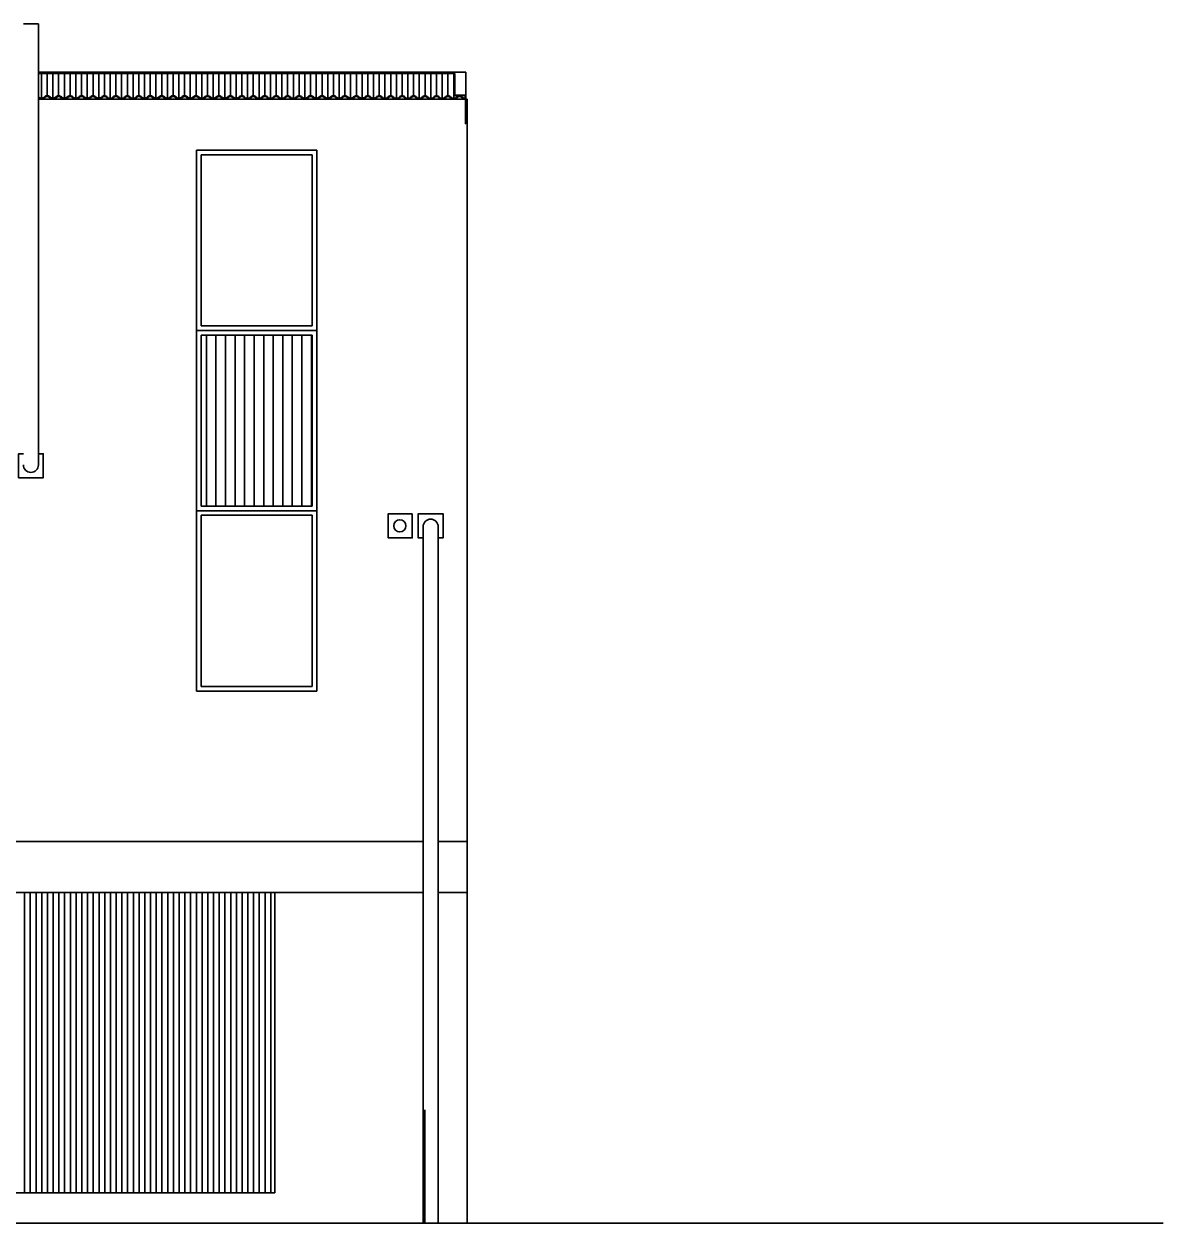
# Model space of a CAD drawing. Header units: inches. Extents: x -12916 to -2478, y -355 to 4961.
# Drawn here: x -4431 to -3673, y -74 to 724 of the extents above; entities that cross this region are included whole.
import ezdxf

# ---------------------------------------------------------------- set-up
doc = ezdxf.new("R2010")
doc.units = ezdxf.units.IN
doc.header["$MEASUREMENT"] = 0
doc.layers.add('A-ELEV-MBE1', color=7, linetype='Continuous', lineweight=35)

msp = doc.modelspace()

# ---------------------------------------------------------------- hatches: boundary and pattern name
at = {"layer": 'A-ELEV-MBE1'}
h = msp.add_hatch(dxfattribs=at)
h.set_pattern_fill('ANSI31', color=256, scale=2, angle=405, style=0)
h.set_pattern_definition([(90, (-6277.68, -5252.453), (-6.35, 4e-15), [])])
h.paths.add_polyline_path([(-4312.722, 402.675), (-4268.722, 402.675), (-4238.722, 402.675), (-4238.722, 516.675), (-4268.681, 516.675), (-4312.722, 516.675)])

# ---------------------------------------------------------------- linework, layer by layer
for p, q in [((-4430.986, 723.675), (-4420.986, 723.675)), ((-4420.986, 723.675), (-4420.986, 430.207)), ((-4420.986, 691.675), (-4143.823, 691.675)), ((-4420.986, 690.618), (-4143.823, 690.618)), ((-4418.951, 674.175), (-4418.95, 690.618)), ((-4415.14, 675.984), (-4415.141, 690.618)), ((-4411.331, 674.176), (-4411.331, 690.618)), ((-4407.52, 675.985), (-4407.521, 690.618)), ((-4403.711, 674.175), (-4403.71, 690.618)), ((-4399.9, 675.984), (-4399.901, 690.618)), ((-4396.091, 674.176), (-4396.091, 690.618)), ((-4392.28, 675.985), (-4392.281, 690.618)), ((-4388.471, 674.175), (-4388.47, 690.618)), ((-4384.66, 675.984), (-4384.661, 690.618)), ((-4380.851, 674.167), (-4380.851, 690.618)), ((-4377.04, 675.976), (-4377.041, 690.618)), ((-4373.231, 674.166), (-4373.23, 690.618)), ((-4369.42, 675.975), (-4369.421, 690.618)), ((-4365.611, 674.175), (-4365.61, 690.618)), ((-4361.8, 675.984), (-4361.801, 690.618)), ((-4357.991, 674.167), (-4357.991, 690.618)), ((-4354.18, 675.976), (-4354.181, 690.618)), ((-4350.371, 674.175), (-4350.371, 690.618)), ((-4350.371, 674.166), (-4350.37, 687.635)), ((-4346.561, 675.984), (-4346.561, 690.618)), ((-4346.56, 675.975), (-4346.561, 688.888)), ((-4342.751, 674.174), (-4342.752, 688.888)), ((-4342.751, 674.166), (-4342.75, 690.618)), ((-4338.941, 675.983), (-4338.941, 690.618)), ((-4335.131, 674.173), (-4335.131, 690.618)), ((-4331.321, 675.982), (-4331.321, 690.618)), ((-4327.511, 674.174), (-4327.512, 690.618)), ((-4323.701, 675.983), (-4323.701, 690.618)), ((-4319.891, 674.173), (-4319.891, 690.618)), ((-4316.081, 675.982), (-4316.081, 690.618)), ((-4312.271, 674.18), (-4312.272, 690.618)), ((-4308.461, 675.979), (-4308.461, 690.618)), ((-4304.651, 674.179), (-4304.651, 690.618)), ((-4300.841, 675.978), (-4300.841, 690.618)), ((-4297.031, 674.18), (-4297.032, 690.618)), ((-4293.221, 675.979), (-4293.221, 690.618)), ((-4289.411, 674.179), (-4289.411, 690.618)), ((-4285.601, 675.978), (-4285.601, 690.618)), ((-4281.791, 674.171), (-4281.792, 690.618)), ((-4277.981, 675.971), (-4277.981, 690.618)), ((-4274.171, 674.17), (-4274.171, 690.618)), ((-4270.361, 675.97), (-4270.361, 690.618)), ((-4266.551, 674.179), (-4266.551, 690.618)), ((-4262.741, 675.978), (-4262.741, 690.618)), ((-4258.931, 674.171), (-4258.932, 690.618)), ((-4255.121, 675.971), (-4255.121, 690.618)), ((-4251.311, 674.17), (-4251.311, 690.618)), ((-4247.501, 675.97), (-4247.501, 690.618)), ((-4243.692, 674.179), (-4243.692, 687.642)), ((-4243.691, 674.17), (-4243.691, 690.618)), ((-4239.882, 675.978), (-4239.882, 690.618)), ((-4236.072, 674.178), (-4236.072, 690.618)), ((-4232.262, 675.977), (-4232.262, 690.618)), ((-4228.452, 674.177), (-4228.452, 690.618)), ((-4224.642, 675.976), (-4224.642, 690.618)), ((-4220.832, 674.178), (-4220.832, 690.618)), ((-4217.022, 675.977), (-4217.022, 690.618)), ((-4213.212, 674.177), (-4213.212, 690.618)), ((-4209.402, 675.976), (-4209.402, 690.618)), ((-4205.592, 674.178), (-4205.592, 690.618)), ((-4201.782, 675.978), (-4201.782, 690.618)), ((-4197.972, 674.177), (-4197.972, 690.618)), ((-4194.162, 675.976), (-4194.162, 690.618)), ((-4190.352, 674.178), (-4190.352, 690.618)), ((-4186.542, 675.978), (-4186.542, 690.618)), ((-4182.732, 674.177), (-4182.732, 690.618)), ((-4178.922, 675.977), (-4178.922, 690.618)), ((-4175.112, 674.17), (-4175.112, 690.618)), ((-4171.302, 675.969), (-4171.302, 690.618)), ((-4167.492, 674.169), (-4167.492, 690.618)), ((-4163.682, 675.968), (-4163.682, 690.618)), ((-4159.872, 674.177), (-4159.872, 690.618)), ((-4156.062, 675.977), (-4156.062, 690.618)), ((-4152.252, 674.17), (-4152.252, 690.618)), ((-4148.442, 675.969), (-4148.442, 690.618)), ((-4144.632, 674.17), (-4144.632, 690.618)), ((-4143.823, 691.675), (-4136.472, 691.675)), ((-4143.823, 675.986), (-4143.823, 690.618)), ((-4136.472, 657.236), (-4136.472, 691.675)), ((-4135.722, 673.675), (-4420.986, 673.675)), ((-4135.722, 673.675), (-4420.986, 673.675)), ((-4136.722, 673.675), (-4420.986, 673.675)), ((-4136.722, 673.675), (-4420.986, 673.675)), ((-4143.823, 676.236), (-4136.472, 676.236)), ((-4143.823, 675.986), (-4136.722, 675.986)), ((-4137.012, 674.173), (-4137.012, 675.986)), ((-4136.722, 657.236), (-4136.722, 675.986)), ((-4135.722, 673.675), (-4135.722, 179.675)), ((-4136.472, 657.236), (-4136.722, 657.236)), ((-4315.722, 519.675), (-4315.722, 639.675)), ((-4265.722, 639.675), (-4315.722, 639.675)), ((-4315.722, 639.675), (-4265.722, 639.675)), ((-4265.722, 639.675), (-4235.722, 639.675)), ((-4235.722, 639.675), (-4265.722, 639.675)), ((-4235.722, 519.675), (-4235.722, 639.675)), ((-4238.722, 636.675), (-4312.722, 636.675)), ((-4312.722, 522.675), (-4312.722, 636.675)), ((-4238.722, 522.675), (-4238.722, 636.675)), ((-4315.722, 516.611), (-4315.722, 619.675)), ((-4265.722, 519.675), (-4315.722, 519.675)), ((-4265.722, 519.675), (-4315.722, 519.675)), ((-4315.681, 519.675), (-4265.681, 519.675)), ((-4312.722, 522.675), (-4238.722, 522.675)), ((-4312.722, 522.675), (-4238.722, 522.675)), ((-4265.722, 519.675), (-4235.722, 519.675)), ((-4265.722, 519.675), (-4235.722, 519.675)), ((-4235.722, 519.675), (-4265.681, 519.675)), ((-4235.722, 394.675), (-4235.722, 519.675)), ((-4315.722, 394.675), (-4315.722, 516.611)), ((-4312.722, 402.675), (-4312.722, 516.675)), ((-4312.722, 516.675), (-4268.681, 516.675)), ((-4238.722, 516.675), (-4268.681, 516.675)), ((-4238.722, 402.675), (-4238.722, 516.675)), ((-4315.722, 399.675), (-4265.722, 399.675)), ((-4265.722, 399.675), (-4315.722, 399.675)), ((-4268.722, 402.675), (-4312.722, 402.675)), ((-4268.722, 402.675), (-4238.722, 402.675)), ((-4235.722, 399.675), (-4265.722, 399.675)), ((-4265.722, 399.675), (-4235.722, 399.675)), ((-4315.722, 279.675), (-4315.722, 394.675)), ((-4312.722, 282.675), (-4312.722, 396.675)), ((-4238.722, 396.675), (-4312.722, 396.675)), ((-4238.722, 282.675), (-4238.722, 396.675)), ((-4235.722, 279.675), (-4235.722, 394.675)), ((-4164.957, 389.143), (-4164.957, -74.325)), ((-4154.957, 389.143), (-4154.957, -74.325)), ((-4265.722, 279.675), (-4315.722, 279.675)), ((-4312.722, 282.675), (-4238.722, 282.675)), ((-4265.722, 279.675), (-4235.722, 279.675)), ((-4135.722, 179.675), (-4135.722, -74.325)), ((-4192.957, 145.675), (-4476.722, 145.675)), ((-4164.957, 145.675), (-4476.722, 145.675)), ((-4430.198, -54.325), (-4430.198, 145.675)), ((-4426.388, -54.325), (-4426.388, 145.675)), ((-4422.578, -54.325), (-4422.578, 145.675)), ((-4418.767, -54.325), (-4418.767, 145.675)), ((-4414.957, -54.325), (-4414.957, 145.675)), ((-4411.147, -54.325), (-4411.147, 145.675)), ((-4407.337, -54.325), (-4407.337, 145.675)), ((-4403.526, -54.325), (-4403.526, 145.675)), ((-4399.716, -54.325), (-4399.716, 145.675)), ((-4395.906, -54.325), (-4395.906, 145.675)), ((-4392.096, -54.325), (-4392.096, 145.675)), ((-4388.285, -54.325), (-4388.285, 145.675)), ((-4384.475, -54.325), (-4384.475, 145.675)), ((-4380.665, -54.325), (-4380.665, 145.675)), ((-4376.855, -54.325), (-4376.855, 145.675)), ((-4373.045, -54.325), (-4373.045, 145.675)), ((-4369.234, -54.325), (-4369.234, 145.675)), ((-4365.424, -54.325), (-4365.424, 145.675)), ((-4361.614, -54.325), (-4361.614, 145.675)), ((-4357.804, -54.325), (-4357.804, 145.675)), ((-4353.993, -54.325), (-4353.993, 145.675)), ((-4350.183, -54.325), (-4350.183, 145.675)), ((-4346.373, -54.325), (-4346.373, 145.675)), ((-4342.563, -54.325), (-4342.563, 145.675)), ((-4338.752, -54.325), (-4338.752, 145.675)), ((-4334.942, -54.325), (-4334.942, 145.675)), ((-4331.132, -54.325), (-4331.132, 145.675)), ((-4327.322, -54.325), (-4327.322, 145.675)), ((-4323.511, -54.325), (-4323.511, 145.675)), ((-4319.701, -54.325), (-4319.701, 145.675)), ((-4315.891, -54.325), (-4315.891, 145.675)), ((-4312.081, -54.325), (-4312.081, 145.675)), ((-4308.27, -54.325), (-4308.27, 145.675)), ((-4304.46, -54.325), (-4304.46, 145.675)), ((-4300.65, -54.325), (-4300.65, 145.675)), ((-4296.84, -54.325), (-4296.84, 145.675)), ((-4293.029, -54.325), (-4293.029, 145.675)), ((-4289.219, -54.325), (-4289.219, 145.675)), ((-4289.219, -54.325), (-4289.219, 145.675)), ((-4285.409, -54.325), (-4285.409, 145.675)), ((-4285.409, -54.325), (-4285.409, 145.675)), ((-4281.599, -54.325), (-4281.599, 145.675)), ((-4281.599, -54.325), (-4281.599, 145.675)), ((-4277.788, -54.325), (-4277.788, 145.675)), ((-4277.788, -54.325), (-4277.788, 145.675)), ((-4273.978, -54.325), (-4273.978, 145.675)), ((-4273.978, -54.325), (-4273.978, 145.675)), ((-4270.168, -54.325), (-4270.168, 145.675)), ((-4270.168, -54.325), (-4270.168, 145.675)), ((-4266.358, -54.325), (-4266.358, 145.675)), ((-4263.722, 145.675), (-4263.722, -54.325)), ((-4135.722, 145.675), (-4154.957, 145.675)), ((-4163.722, 1.042), (-4163.722, -74.325)), ((-4463.722, -54.325), (-4263.722, -54.325)), ((-3672.576, -74.325), (-6340.031, -74.325)), ((-3672.576, -74.325), (-6340.031, -74.325))]:
    msp.add_line(p, q, dxfattribs=at)
for points in [[(-4430.986, 437.675), (-4434.222, 437.675), (-4434.222, 421.675), (-4417.722, 421.675), (-4417.722, 437.675), (-4420.986, 437.675)], [(-4154.957, 381.675), (-4151.722, 381.675), (-4151.722, 397.675), (-4168.222, 397.675), (-4168.222, 381.675), (-4164.957, 381.675)], [(-4164.957, 179.675), (-4450.722, 179.675)], [(-4135.722, 179.675), (-4154.957, 179.675)]]:
    msp.add_lwpolyline(points, dxfattribs=at)
msp.add_lwpolyline([(-4172.222, 397.675), (-4188.222, 397.675), (-4188.222, 381.675), (-4172.222, 381.675)], close=True, dxfattribs=at)
msp.add_circle((-4180.472, 389.675), 4, dxfattribs=at)
for centre, radius, start, end in [((-4418.95, 676.648), 2.966, 219.416193, 320.568066), ((-4422.761, 673.516), 2.466, 39.416193, 43.987588), ((-4418.95, 676.648), 2.466, 219.416193, 320.568066), ((-4415.141, 673.515), 2.466, 39.416193, 140.568066), ((-4415.141, 673.515), 1.966, 39.416193, 140.568066), ((-4411.33, 676.647), 2.966, 219.416193, 320.568066), ((-4411.33, 676.647), 2.466, 219.416193, 320.568066), ((-4407.521, 673.514), 2.466, 39.416193, 140.568066), ((-4407.521, 673.514), 1.966, 39.416193, 140.568066), ((-4403.71, 676.646), 2.966, 219.416193, 320.568066), ((-4403.71, 676.646), 2.466, 219.416193, 320.568066), ((-4399.901, 673.513), 2.466, 39.416193, 140.568066), ((-4399.901, 673.513), 1.966, 39.416193, 140.568066), ((-4396.09, 676.645), 2.966, 219.416193, 320.568066), ((-4396.09, 676.645), 2.466, 219.416193, 320.568066), ((-4392.281, 673.512), 2.466, 39.416193, 140.568066), ((-4392.281, 673.512), 1.966, 39.416193, 140.568066), ((-4388.47, 676.644), 2.966, 219.416193, 320.568066), ((-4388.47, 676.644), 2.466, 219.416193, 320.568066), ((-4384.661, 673.511), 2.466, 39.416193, 140.568066), ((-4384.661, 673.511), 1.966, 39.416193, 140.568066), ((-4380.85, 676.643), 2.966, 219.416193, 320.568066), ((-4380.85, 676.643), 2.466, 219.416193, 320.568066), ((-4377.041, 673.51), 2.466, 39.416193, 140.568066), ((-4377.041, 673.51), 1.966, 39.416193, 140.568066), ((-4373.23, 676.642), 2.966, 219.416193, 320.568066), ((-4373.23, 676.642), 2.466, 219.416193, 320.568066), ((-4369.421, 673.509), 2.466, 39.416193, 140.568066), ((-4369.421, 673.509), 1.966, 39.416193, 140.568066), ((-4365.61, 676.641), 2.966, 219.416193, 320.568066), ((-4365.61, 676.641), 2.466, 219.416193, 320.568066), ((-4361.801, 673.508), 2.466, 39.416193, 140.568066), ((-4361.801, 673.508), 1.966, 39.416193, 140.568066), ((-4357.99, 676.64), 2.966, 219.416193, 320.568066), ((-4357.99, 676.64), 2.466, 219.416193, 320.568066), ((-4354.181, 673.507), 2.466, 39.416193, 140.568066), ((-4354.181, 673.507), 1.966, 39.416193, 140.568066), ((-4350.371, 676.651), 2.966, 219.416193, 320.568066), ((-4350.37, 676.639), 2.966, 219.416193, 320.568066), ((-4350.371, 676.651), 2.466, 219.416193, 320.568066), ((-4350.37, 676.639), 2.466, 219.416193, 320.568066), ((-4346.562, 673.518), 2.466, 39.416193, 140.568066), ((-4346.561, 673.506), 2.466, 39.416193, 140.568066), ((-4346.562, 673.518), 1.966, 39.416193, 140.568066), ((-4346.561, 673.506), 1.966, 39.416193, 140.568066), ((-4342.751, 676.65), 2.966, 219.416193, 320.568066), ((-4342.75, 676.638), 2.966, 219.416193, 320.568066), ((-4342.751, 676.65), 2.466, 219.416193, 320.568066), ((-4342.75, 676.638), 2.466, 219.416193, 320.568066), ((-4338.942, 673.517), 2.466, 39.416193, 140.568066), ((-4338.942, 673.517), 1.966, 39.416193, 140.568066), ((-4335.131, 676.649), 2.966, 219.416193, 320.568066), ((-4335.131, 676.649), 2.466, 219.416193, 320.568066), ((-4331.322, 673.516), 2.466, 39.416193, 140.568066), ((-4331.322, 673.516), 1.966, 39.416193, 140.568066), ((-4327.511, 676.648), 2.966, 219.416193, 320.568066), ((-4327.511, 676.648), 2.466, 219.416193, 320.568066), ((-4323.702, 673.515), 2.466, 39.416193, 140.568066), ((-4323.702, 673.515), 1.966, 39.416193, 140.568066), ((-4319.891, 676.647), 2.966, 219.416193, 320.568066), ((-4319.891, 676.647), 2.466, 219.416193, 320.568066), ((-4316.082, 673.514), 2.466, 39.416193, 140.568066), ((-4316.082, 673.514), 1.966, 39.416193, 140.568066), ((-4312.271, 676.646), 2.966, 219.416193, 320.568066), ((-4312.271, 676.646), 2.466, 219.416193, 320.568066), ((-4308.462, 673.513), 2.466, 39.416193, 140.568066), ((-4308.462, 673.513), 1.966, 39.416193, 140.568066), ((-4304.651, 676.645), 2.966, 219.416193, 320.568066), ((-4304.651, 676.645), 2.466, 219.416193, 320.568066), ((-4300.842, 673.512), 2.466, 39.416193, 140.568066), ((-4300.842, 673.512), 1.966, 39.416193, 140.568066), ((-4297.031, 676.644), 2.966, 219.416193, 320.568066), ((-4297.031, 676.644), 2.466, 219.416193, 320.568066), ((-4293.222, 673.511), 2.466, 39.416193, 140.568066), ((-4293.222, 673.511), 1.966, 39.416193, 140.568066), ((-4289.411, 676.643), 2.966, 219.416193, 320.568066), ((-4289.411, 676.643), 2.466, 219.416193, 320.568066), ((-4285.602, 673.51), 2.466, 39.416193, 140.568066), ((-4285.602, 673.51), 1.966, 39.416193, 140.568066), ((-4281.791, 676.642), 2.966, 219.416193, 320.568066), ((-4281.791, 676.642), 2.466, 219.416193, 320.568066), ((-4277.982, 673.509), 2.466, 39.416193, 140.568066), ((-4277.982, 673.509), 1.966, 39.416193, 140.568066), ((-4274.171, 676.64), 2.966, 219.416193, 320.568066), ((-4274.171, 676.64), 2.466, 219.416193, 320.568066), ((-4270.362, 673.508), 2.466, 39.416193, 140.568066), ((-4270.362, 673.508), 1.966, 39.416193, 140.568066), ((-4266.551, 676.639), 2.966, 219.416193, 320.568066), ((-4266.551, 676.639), 2.466, 219.416193, 320.568066), ((-4262.742, 673.507), 2.466, 39.416193, 140.568066), ((-4262.742, 673.507), 1.966, 39.416193, 140.568066), ((-4258.931, 676.638), 2.966, 219.416193, 320.568066), ((-4258.931, 676.638), 2.466, 219.416193, 320.568066), ((-4255.122, 673.506), 2.466, 39.416193, 140.568066), ((-4255.122, 673.506), 1.966, 39.416193, 140.568066), ((-4251.311, 676.637), 2.966, 219.416193, 320.568066), ((-4251.311, 676.637), 2.466, 219.416193, 320.568066), ((-4247.502, 673.505), 2.466, 39.416193, 140.568066), ((-4247.502, 673.505), 1.966, 39.416193, 140.568066), ((-4243.692, 676.649), 2.966, 219.416193, 320.568066), ((-4243.691, 676.636), 2.966, 219.416193, 320.568066), ((-4243.692, 676.649), 2.466, 219.416193, 320.568066), ((-4243.691, 676.636), 2.466, 219.416193, 320.568066), ((-4239.882, 673.517), 2.466, 39.416193, 140.568066), ((-4239.882, 673.517), 1.966, 39.416193, 140.568066), ((-4236.072, 676.648), 2.966, 219.416193, 320.568066), ((-4236.072, 676.648), 2.466, 219.416193, 320.568066), ((-4232.262, 673.516), 2.466, 39.416193, 140.568066), ((-4232.262, 673.516), 1.966, 39.416193, 140.568066), ((-4228.452, 676.647), 2.966, 219.416193, 320.568066), ((-4228.452, 676.647), 2.466, 219.416193, 320.568066), ((-4224.642, 673.515), 2.466, 39.416193, 140.568066), ((-4224.642, 673.515), 1.966, 39.416193, 140.568066), ((-4220.832, 676.646), 2.966, 219.416193, 320.568066), ((-4220.832, 676.646), 2.466, 219.416193, 320.568066), ((-4217.022, 673.513), 2.466, 39.416193, 140.568066), ((-4217.022, 673.513), 1.966, 39.416193, 140.568066), ((-4213.212, 676.645), 2.966, 219.416193, 320.568066), ((-4213.212, 676.645), 2.466, 219.416193, 320.568066), ((-4209.402, 673.512), 2.466, 39.416193, 140.568066), ((-4209.402, 673.512), 1.966, 39.416193, 140.568066), ((-4205.592, 676.644), 2.966, 219.416193, 320.568066), ((-4205.592, 676.644), 2.466, 219.416193, 320.568066), ((-4201.782, 673.511), 2.466, 39.416193, 140.568066), ((-4201.782, 673.511), 1.966, 39.416193, 140.568066), ((-4197.972, 676.643), 2.966, 219.416193, 320.568066), ((-4197.972, 676.643), 2.466, 219.416193, 320.568066), ((-4194.162, 673.51), 2.466, 39.416193, 140.568066), ((-4194.162, 673.51), 1.966, 39.416193, 140.568066), ((-4190.352, 676.642), 2.966, 219.416193, 320.568066), ((-4190.352, 676.642), 2.466, 219.416193, 320.568066), ((-4186.542, 673.509), 2.466, 39.416193, 140.568066), ((-4186.542, 673.509), 1.966, 39.416193, 140.568066), ((-4182.732, 676.641), 2.966, 219.416193, 320.568066), ((-4182.732, 676.641), 2.466, 219.416193, 320.568066), ((-4178.922, 673.508), 2.466, 39.416193, 140.568066), ((-4178.922, 673.508), 1.966, 39.416193, 140.568066), ((-4175.112, 676.64), 2.966, 219.416193, 320.568066), ((-4175.112, 676.64), 2.466, 219.416193, 320.568066), ((-4171.302, 673.507), 2.466, 39.416193, 140.568066), ((-4171.302, 673.507), 1.966, 39.416193, 140.568066), ((-4167.492, 676.639), 2.966, 219.416193, 320.568066), ((-4167.492, 676.639), 2.466, 219.416193, 320.568066), ((-4163.682, 673.506), 2.466, 39.416193, 140.568066), ((-4163.682, 673.506), 1.966, 39.416193, 140.568066), ((-4159.872, 676.638), 2.966, 219.416193, 320.568066), ((-4159.872, 676.638), 2.466, 219.416193, 320.568066), ((-4156.062, 673.505), 2.466, 39.416193, 140.568066), ((-4156.062, 673.505), 1.966, 39.416193, 140.568066), ((-4152.252, 676.637), 2.966, 219.416193, 320.568066), ((-4152.252, 676.637), 2.466, 219.416193, 320.568066), ((-4148.442, 673.504), 2.466, 39.416193, 140.568066), ((-4148.442, 673.504), 1.966, 39.416193, 140.568066), ((-4144.632, 676.636), 2.966, 219.416193, 320.568066), ((-4144.632, 676.636), 2.466, 219.416193, 320.568066), ((-4140.822, 673.503), 2.466, 39.416193, 140.568066), ((-4140.822, 673.503), 1.966, 39.416193, 140.568066), ((-4137.012, 676.635), 2.966, 219.416193, 275.611143), ((-4137.012, 676.635), 2.466, 219.416193, 276.753632), ((-4425.986, 430.207), 5, 180, 360), ((-4159.957, 389.143), 5, 0, 180)]:
    msp.add_arc(centre, radius, start, end, dxfattribs=at)

doc.saveas('drawing.dxf')
